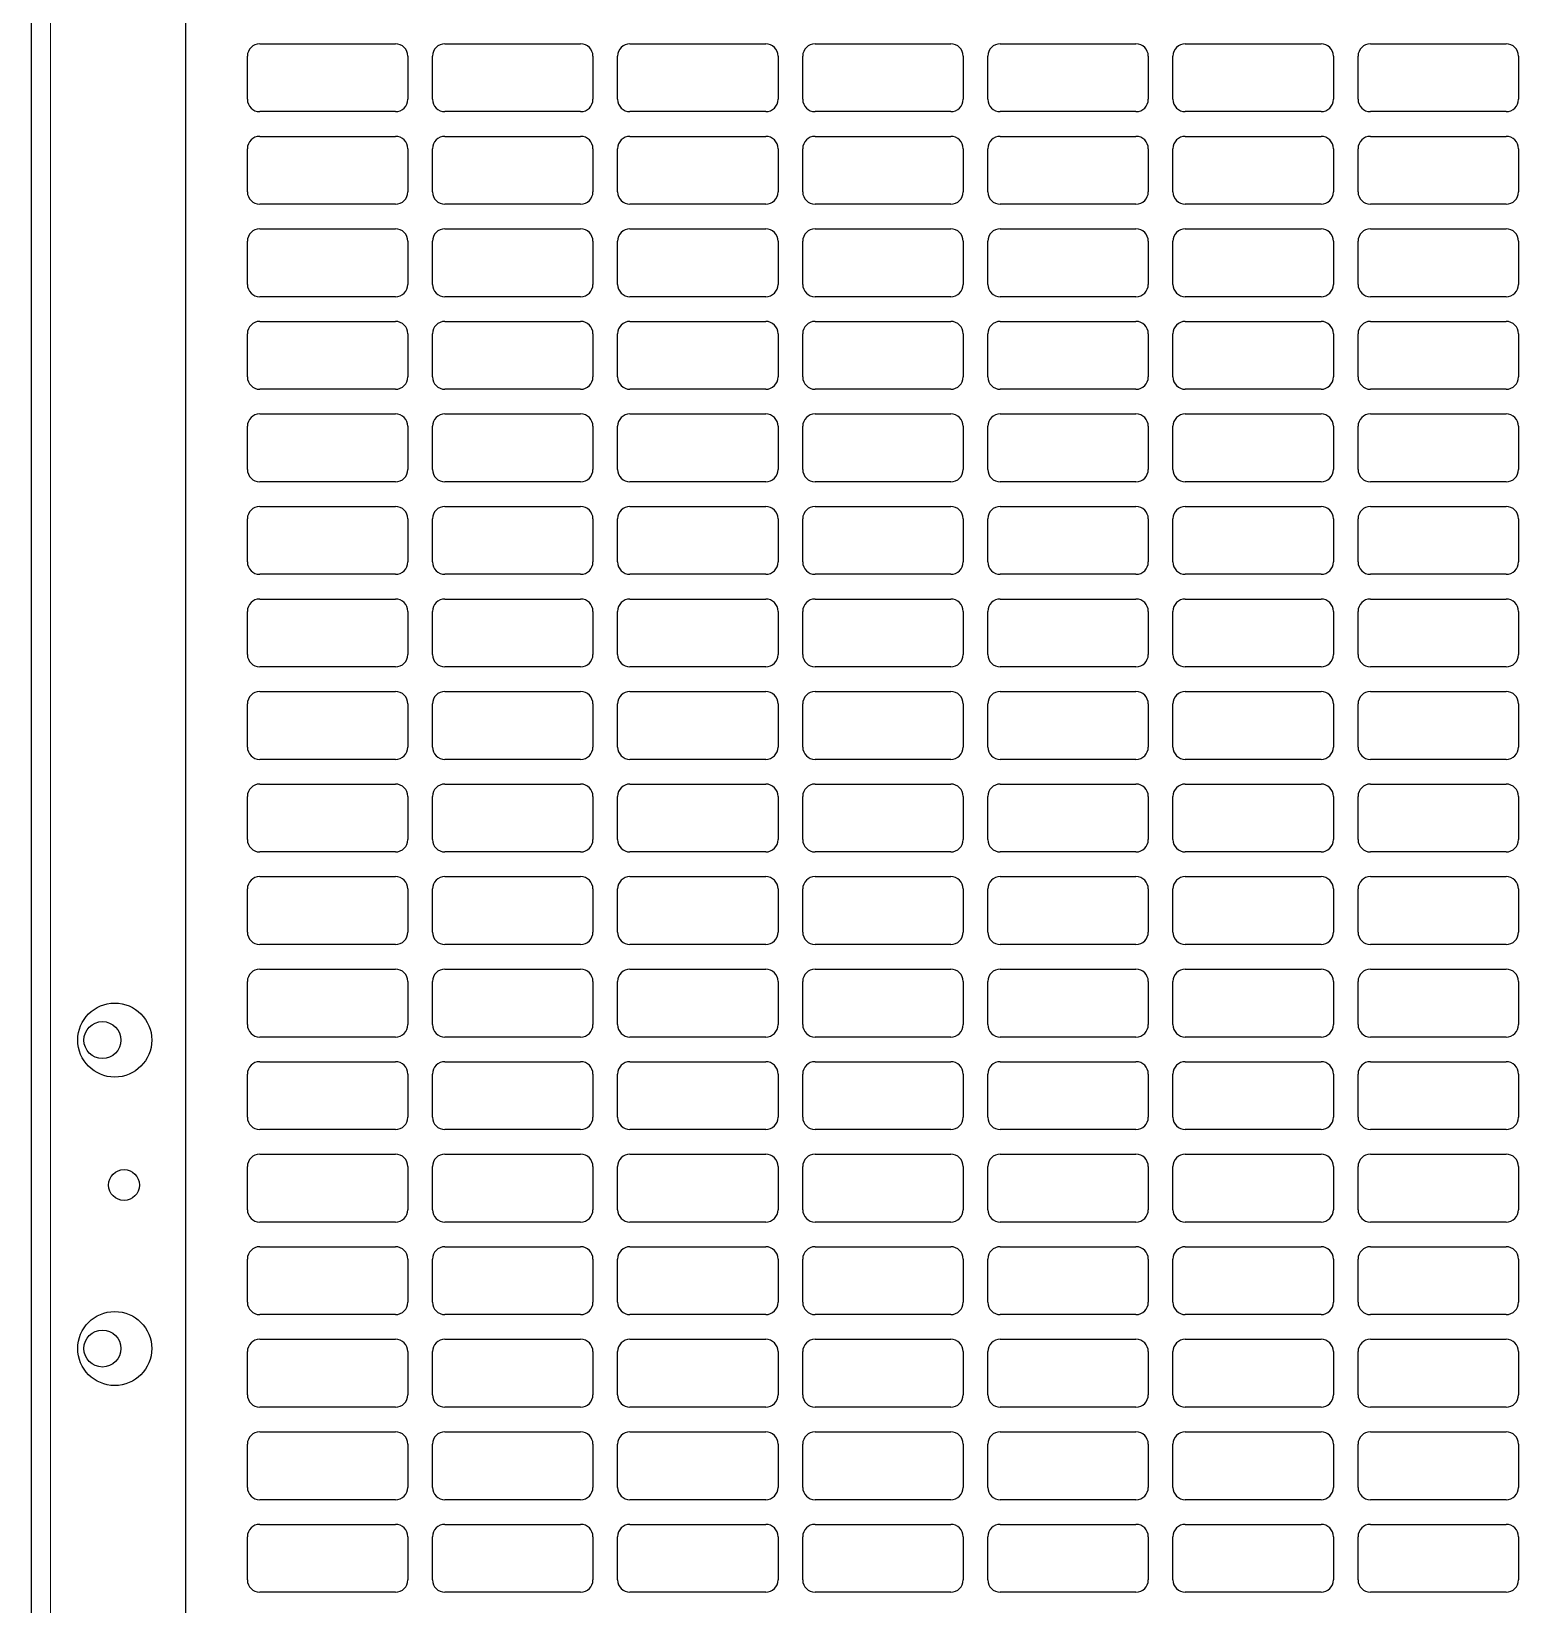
# Model space of a CAD drawing. Header units: millimetres. Extents: x -615 to 971, y 528 to 2003.
# Drawn here: x 420.3 to 661.3, y 1358.4 to 1613.4 of the extents above; entities that cross this region are included whole.
import ezdxf

# ---------------------------------------------------------------- set-up
doc = ezdxf.new("R2010")
doc.units = ezdxf.units.MM

msp = doc.modelspace()

# ---------------------------------------------------------------- linework, layer by layer
at = {"color": 7, "linetype": 'Continuous', "lineweight": 25}
for p, q in [((420.29, 758.4), (420.29, 1841.4)), ((445.29, 758.4), (445.29, 1812.2)), ((455.29, 1602.4), (455.29, 1609.4)), ((457.29, 1611.4), (479.29, 1611.4)), ((481.29, 1609.4), (481.29, 1602.4)), ((485.29, 1602.4), (485.29, 1609.4)), ((487.29, 1611.4), (509.29, 1611.4)), ((511.29, 1609.4), (511.29, 1602.4)), ((515.29, 1602.4), (515.29, 1609.4)), ((517.29, 1611.4), (539.29, 1611.4)), ((541.29, 1609.4), (541.29, 1602.4)), ((545.29, 1602.4), (545.29, 1609.4)), ((547.29, 1611.4), (569.29, 1611.4)), ((571.29, 1609.4), (571.29, 1602.4)), ((575.29, 1602.4), (575.29, 1609.4)), ((577.29, 1611.4), (599.29, 1611.4)), ((601.29, 1609.4), (601.29, 1602.4)), ((605.29, 1602.4), (605.29, 1609.4)), ((607.29, 1611.4), (629.29, 1611.4)), ((631.29, 1609.4), (631.29, 1602.4)), ((635.29, 1602.4), (635.29, 1609.4)), ((637.29, 1611.4), (659.29, 1611.4)), ((661.29, 1609.4), (661.29, 1602.4)), ((479.29, 1600.4), (457.29, 1600.4)), ((509.29, 1600.4), (487.29, 1600.4)), ((539.29, 1600.4), (517.29, 1600.4)), ((569.29, 1600.4), (547.29, 1600.4)), ((599.29, 1600.4), (577.29, 1600.4)), ((629.29, 1600.4), (607.29, 1600.4)), ((659.29, 1600.4), (637.29, 1600.4)), ((457.29, 1596.4), (479.29, 1596.4)), ((487.29, 1596.4), (509.29, 1596.4)), ((517.29, 1596.4), (539.29, 1596.4)), ((547.29, 1596.4), (569.29, 1596.4)), ((577.29, 1596.4), (599.29, 1596.4)), ((607.29, 1596.4), (629.29, 1596.4)), ((637.29, 1596.4), (659.29, 1596.4)), ((455.29, 1587.4), (455.29, 1594.4)), ((481.29, 1594.4), (481.29, 1587.4)), ((485.29, 1587.4), (485.29, 1594.4)), ((511.29, 1594.4), (511.29, 1587.4)), ((515.29, 1587.4), (515.29, 1594.4)), ((541.29, 1594.4), (541.29, 1587.4)), ((545.29, 1587.4), (545.29, 1594.4)), ((571.29, 1594.4), (571.29, 1587.4)), ((575.29, 1587.4), (575.29, 1594.4)), ((601.29, 1594.4), (601.29, 1587.4)), ((605.29, 1587.4), (605.29, 1594.4)), ((631.29, 1594.4), (631.29, 1587.4)), ((635.29, 1587.4), (635.29, 1594.4)), ((661.29, 1594.4), (661.29, 1587.4)), ((479.29, 1585.4), (457.29, 1585.4)), ((509.29, 1585.4), (487.29, 1585.4)), ((539.29, 1585.4), (517.29, 1585.4)), ((569.29, 1585.4), (547.29, 1585.4)), ((599.29, 1585.4), (577.29, 1585.4)), ((629.29, 1585.4), (607.29, 1585.4)), ((659.29, 1585.4), (637.29, 1585.4)), ((457.29, 1581.4), (479.29, 1581.4)), ((487.29, 1581.4), (509.29, 1581.4)), ((517.29, 1581.4), (539.29, 1581.4)), ((547.29, 1581.4), (569.29, 1581.4)), ((577.29, 1581.4), (599.29, 1581.4)), ((607.29, 1581.4), (629.29, 1581.4)), ((637.29, 1581.4), (659.29, 1581.4)), ((455.29, 1572.4), (455.29, 1579.4)), ((481.29, 1579.4), (481.29, 1572.4)), ((485.29, 1572.4), (485.29, 1579.4)), ((511.29, 1579.4), (511.29, 1572.4)), ((515.29, 1572.4), (515.29, 1579.4)), ((541.29, 1579.4), (541.29, 1572.4)), ((545.29, 1572.4), (545.29, 1579.4)), ((571.29, 1579.4), (571.29, 1572.4)), ((575.29, 1572.4), (575.29, 1579.4)), ((601.29, 1579.4), (601.29, 1572.4)), ((605.29, 1572.4), (605.29, 1579.4)), ((631.29, 1579.4), (631.29, 1572.4)), ((635.29, 1572.4), (635.29, 1579.4)), ((661.29, 1579.4), (661.29, 1572.4)), ((479.29, 1570.4), (457.29, 1570.4)), ((509.29, 1570.4), (487.29, 1570.4)), ((539.29, 1570.4), (517.29, 1570.4)), ((569.29, 1570.4), (547.29, 1570.4)), ((599.29, 1570.4), (577.29, 1570.4)), ((629.29, 1570.4), (607.29, 1570.4)), ((659.29, 1570.4), (637.29, 1570.4)), ((457.29, 1566.4), (479.29, 1566.4)), ((487.29, 1566.4), (509.29, 1566.4)), ((517.29, 1566.4), (539.29, 1566.4)), ((547.29, 1566.4), (569.29, 1566.4)), ((577.29, 1566.4), (599.29, 1566.4)), ((607.29, 1566.4), (629.29, 1566.4)), ((637.29, 1566.4), (659.29, 1566.4)), ((455.29, 1557.4), (455.29, 1564.4)), ((481.29, 1564.4), (481.29, 1557.4)), ((485.29, 1557.4), (485.29, 1564.4)), ((511.29, 1564.4), (511.29, 1557.4)), ((515.29, 1557.4), (515.29, 1564.4)), ((541.29, 1564.4), (541.29, 1557.4)), ((545.29, 1557.4), (545.29, 1564.4)), ((571.29, 1564.4), (571.29, 1557.4)), ((575.29, 1557.4), (575.29, 1564.4)), ((601.29, 1564.4), (601.29, 1557.4)), ((605.29, 1557.4), (605.29, 1564.4)), ((631.29, 1564.4), (631.29, 1557.4)), ((635.29, 1557.4), (635.29, 1564.4)), ((661.29, 1564.4), (661.29, 1557.4)), ((479.29, 1555.4), (457.29, 1555.4)), ((509.29, 1555.4), (487.29, 1555.4)), ((539.29, 1555.4), (517.29, 1555.4)), ((569.29, 1555.4), (547.29, 1555.4)), ((599.29, 1555.4), (577.29, 1555.4)), ((629.29, 1555.4), (607.29, 1555.4)), ((659.29, 1555.4), (637.29, 1555.4)), ((457.29, 1551.4), (479.29, 1551.4)), ((487.29, 1551.4), (509.29, 1551.4)), ((517.29, 1551.4), (539.29, 1551.4)), ((547.29, 1551.4), (569.29, 1551.4)), ((577.29, 1551.4), (599.29, 1551.4)), ((607.29, 1551.4), (629.29, 1551.4)), ((637.29, 1551.4), (659.29, 1551.4)), ((455.29, 1542.4), (455.29, 1549.4)), ((481.29, 1549.4), (481.29, 1542.4)), ((485.29, 1542.4), (485.29, 1549.4)), ((511.29, 1549.4), (511.29, 1542.4)), ((515.29, 1542.4), (515.29, 1549.4)), ((541.29, 1549.4), (541.29, 1542.4)), ((545.29, 1542.4), (545.29, 1549.4)), ((571.29, 1549.4), (571.29, 1542.4)), ((575.29, 1542.4), (575.29, 1549.4)), ((601.29, 1549.4), (601.29, 1542.4)), ((605.29, 1542.4), (605.29, 1549.4)), ((631.29, 1549.4), (631.29, 1542.4)), ((635.29, 1542.4), (635.29, 1549.4)), ((661.29, 1549.4), (661.29, 1542.4)), ((479.29, 1540.4), (457.29, 1540.4)), ((509.29, 1540.4), (487.29, 1540.4)), ((539.29, 1540.4), (517.29, 1540.4)), ((569.29, 1540.4), (547.29, 1540.4)), ((599.29, 1540.4), (577.29, 1540.4)), ((629.29, 1540.4), (607.29, 1540.4)), ((659.29, 1540.4), (637.29, 1540.4)), ((457.29, 1536.4), (479.29, 1536.4)), ((487.29, 1536.4), (509.29, 1536.4)), ((517.29, 1536.4), (539.29, 1536.4)), ((547.29, 1536.4), (569.29, 1536.4)), ((577.29, 1536.4), (599.29, 1536.4)), ((607.29, 1536.4), (629.29, 1536.4)), ((637.29, 1536.4), (659.29, 1536.4)), ((455.29, 1527.4), (455.29, 1534.4)), ((481.29, 1534.4), (481.29, 1527.4)), ((485.29, 1527.4), (485.29, 1534.4)), ((511.29, 1534.4), (511.29, 1527.4)), ((515.29, 1527.4), (515.29, 1534.4)), ((541.29, 1534.4), (541.29, 1527.4)), ((545.29, 1527.4), (545.29, 1534.4)), ((571.29, 1534.4), (571.29, 1527.4)), ((575.29, 1527.4), (575.29, 1534.4)), ((601.29, 1534.4), (601.29, 1527.4)), ((605.29, 1527.4), (605.29, 1534.4)), ((631.29, 1534.4), (631.29, 1527.4)), ((635.29, 1527.4), (635.29, 1534.4)), ((661.29, 1534.4), (661.29, 1527.4)), ((479.29, 1525.4), (457.29, 1525.4)), ((509.29, 1525.4), (487.29, 1525.4)), ((539.29, 1525.4), (517.29, 1525.4)), ((569.29, 1525.4), (547.29, 1525.4)), ((599.29, 1525.4), (577.29, 1525.4)), ((629.29, 1525.4), (607.29, 1525.4)), ((659.29, 1525.4), (637.29, 1525.4)), ((457.29, 1521.4), (479.29, 1521.4)), ((487.29, 1521.4), (509.29, 1521.4)), ((517.29, 1521.4), (539.29, 1521.4)), ((547.29, 1521.4), (569.29, 1521.4)), ((577.29, 1521.4), (599.29, 1521.4)), ((607.29, 1521.4), (629.29, 1521.4)), ((637.29, 1521.4), (659.29, 1521.4)), ((455.29, 1512.4), (455.29, 1519.4)), ((481.29, 1519.4), (481.29, 1512.4)), ((485.29, 1512.4), (485.29, 1519.4)), ((511.29, 1519.4), (511.29, 1512.4)), ((515.29, 1512.4), (515.29, 1519.4)), ((541.29, 1519.4), (541.29, 1512.4)), ((545.29, 1512.4), (545.29, 1519.4)), ((571.29, 1519.4), (571.29, 1512.4)), ((575.29, 1512.4), (575.29, 1519.4)), ((601.29, 1519.4), (601.29, 1512.4)), ((605.29, 1512.4), (605.29, 1519.4)), ((631.29, 1519.4), (631.29, 1512.4)), ((635.29, 1512.4), (635.29, 1519.4)), ((661.29, 1519.4), (661.29, 1512.4)), ((479.29, 1510.4), (457.29, 1510.4)), ((509.29, 1510.4), (487.29, 1510.4)), ((539.29, 1510.4), (517.29, 1510.4)), ((569.29, 1510.4), (547.29, 1510.4)), ((599.29, 1510.4), (577.29, 1510.4)), ((629.29, 1510.4), (607.29, 1510.4)), ((659.29, 1510.4), (637.29, 1510.4)), ((457.29, 1506.4), (479.29, 1506.4)), ((487.29, 1506.4), (509.29, 1506.4)), ((517.29, 1506.4), (539.29, 1506.4)), ((547.29, 1506.4), (569.29, 1506.4)), ((577.29, 1506.4), (599.29, 1506.4)), ((607.29, 1506.4), (629.29, 1506.4)), ((637.29, 1506.4), (659.29, 1506.4)), ((455.29, 1497.4), (455.29, 1504.4)), ((481.29, 1504.4), (481.29, 1497.4)), ((485.29, 1497.4), (485.29, 1504.4)), ((511.29, 1504.4), (511.29, 1497.4)), ((515.29, 1497.4), (515.29, 1504.4)), ((541.29, 1504.4), (541.29, 1497.4)), ((545.29, 1497.4), (545.29, 1504.4)), ((571.29, 1504.4), (571.29, 1497.4)), ((575.29, 1497.4), (575.29, 1504.4)), ((601.29, 1504.4), (601.29, 1497.4)), ((605.29, 1497.4), (605.29, 1504.4)), ((631.29, 1504.4), (631.29, 1497.4)), ((635.29, 1497.4), (635.29, 1504.4)), ((661.29, 1504.4), (661.29, 1497.4)), ((479.29, 1495.4), (457.29, 1495.4)), ((509.29, 1495.4), (487.29, 1495.4)), ((539.29, 1495.4), (517.29, 1495.4)), ((569.29, 1495.4), (547.29, 1495.4)), ((599.29, 1495.4), (577.29, 1495.4)), ((629.29, 1495.4), (607.29, 1495.4)), ((659.29, 1495.4), (637.29, 1495.4)), ((455.29, 1482.4), (455.29, 1489.4)), ((457.29, 1491.4), (479.29, 1491.4)), ((481.29, 1489.4), (481.29, 1482.4)), ((485.29, 1482.4), (485.29, 1489.4)), ((487.29, 1491.4), (509.29, 1491.4)), ((511.29, 1489.4), (511.29, 1482.4)), ((515.29, 1482.4), (515.29, 1489.4)), ((517.29, 1491.4), (539.29, 1491.4)), ((541.29, 1489.4), (541.29, 1482.4)), ((545.29, 1482.4), (545.29, 1489.4)), ((547.29, 1491.4), (569.29, 1491.4)), ((571.29, 1489.4), (571.29, 1482.4)), ((575.29, 1482.4), (575.29, 1489.4)), ((577.29, 1491.4), (599.29, 1491.4)), ((601.29, 1489.4), (601.29, 1482.4)), ((605.29, 1482.4), (605.29, 1489.4)), ((607.29, 1491.4), (629.29, 1491.4)), ((631.29, 1489.4), (631.29, 1482.4)), ((635.29, 1482.4), (635.29, 1489.4)), ((637.29, 1491.4), (659.29, 1491.4)), ((661.29, 1489.4), (661.29, 1482.4)), ((479.29, 1480.4), (457.29, 1480.4)), ((509.29, 1480.4), (487.29, 1480.4)), ((539.29, 1480.4), (517.29, 1480.4)), ((569.29, 1480.4), (547.29, 1480.4)), ((599.29, 1480.4), (577.29, 1480.4)), ((629.29, 1480.4), (607.29, 1480.4)), ((659.29, 1480.4), (637.29, 1480.4)), ((455.29, 1467.4), (455.29, 1474.4)), ((457.29, 1476.4), (479.29, 1476.4)), ((481.29, 1474.4), (481.29, 1467.4)), ((485.29, 1467.4), (485.29, 1474.4)), ((487.29, 1476.4), (509.29, 1476.4)), ((511.29, 1474.4), (511.29, 1467.4)), ((515.29, 1467.4), (515.29, 1474.4)), ((517.29, 1476.4), (539.29, 1476.4)), ((541.29, 1474.4), (541.29, 1467.4)), ((545.29, 1467.4), (545.29, 1474.4)), ((547.29, 1476.4), (569.29, 1476.4)), ((571.29, 1474.4), (571.29, 1467.4)), ((575.29, 1467.4), (575.29, 1474.4)), ((577.29, 1476.4), (599.29, 1476.4)), ((601.29, 1474.4), (601.29, 1467.4)), ((605.29, 1467.4), (605.29, 1474.4)), ((607.29, 1476.4), (629.29, 1476.4)), ((631.29, 1474.4), (631.29, 1467.4)), ((635.29, 1467.4), (635.29, 1474.4)), ((637.29, 1476.4), (659.29, 1476.4)), ((661.29, 1474.4), (661.29, 1467.4)), ((479.29, 1465.4), (457.29, 1465.4)), ((509.29, 1465.4), (487.29, 1465.4)), ((539.29, 1465.4), (517.29, 1465.4)), ((569.29, 1465.4), (547.29, 1465.4)), ((599.29, 1465.4), (577.29, 1465.4)), ((629.29, 1465.4), (607.29, 1465.4)), ((659.29, 1465.4), (637.29, 1465.4)), ((457.29, 1461.4), (479.29, 1461.4)), ((487.29, 1461.4), (509.29, 1461.4)), ((517.29, 1461.4), (539.29, 1461.4)), ((547.29, 1461.4), (569.29, 1461.4)), ((577.29, 1461.4), (599.29, 1461.4)), ((607.29, 1461.4), (629.29, 1461.4)), ((637.29, 1461.4), (659.29, 1461.4)), ((455.29, 1452.4), (455.29, 1459.4)), ((481.29, 1459.4), (481.29, 1452.4)), ((485.29, 1452.4), (485.29, 1459.4)), ((511.29, 1459.4), (511.29, 1452.4)), ((515.29, 1452.4), (515.29, 1459.4)), ((541.29, 1459.4), (541.29, 1452.4)), ((545.29, 1452.4), (545.29, 1459.4)), ((571.29, 1459.4), (571.29, 1452.4)), ((575.29, 1452.4), (575.29, 1459.4)), ((601.29, 1459.4), (601.29, 1452.4)), ((605.29, 1452.4), (605.29, 1459.4)), ((631.29, 1459.4), (631.29, 1452.4)), ((635.29, 1452.4), (635.29, 1459.4)), ((661.29, 1459.4), (661.29, 1452.4)), ((479.29, 1450.4), (457.29, 1450.4)), ((509.29, 1450.4), (487.29, 1450.4)), ((539.29, 1450.4), (517.29, 1450.4)), ((569.29, 1450.4), (547.29, 1450.4)), ((599.29, 1450.4), (577.29, 1450.4)), ((629.29, 1450.4), (607.29, 1450.4)), ((659.29, 1450.4), (637.29, 1450.4)), ((457.29, 1446.4), (479.29, 1446.4)), ((487.29, 1446.4), (509.29, 1446.4)), ((517.29, 1446.4), (539.29, 1446.4)), ((547.29, 1446.4), (569.29, 1446.4)), ((577.29, 1446.4), (599.29, 1446.4)), ((607.29, 1446.4), (629.29, 1446.4)), ((637.29, 1446.4), (659.29, 1446.4)), ((455.29, 1437.4), (455.29, 1444.4)), ((481.29, 1444.4), (481.29, 1437.4)), ((485.29, 1437.4), (485.29, 1444.4)), ((511.29, 1444.4), (511.29, 1437.4)), ((515.29, 1437.4), (515.29, 1444.4)), ((541.29, 1444.4), (541.29, 1437.4)), ((545.29, 1437.4), (545.29, 1444.4)), ((571.29, 1444.4), (571.29, 1437.4)), ((575.29, 1437.4), (575.29, 1444.4)), ((601.29, 1444.4), (601.29, 1437.4)), ((605.29, 1437.4), (605.29, 1444.4)), ((631.29, 1444.4), (631.29, 1437.4)), ((635.29, 1437.4), (635.29, 1444.4)), ((661.29, 1444.4), (661.29, 1437.4)), ((479.29, 1435.4), (457.29, 1435.4)), ((509.29, 1435.4), (487.29, 1435.4)), ((539.29, 1435.4), (517.29, 1435.4)), ((569.29, 1435.4), (547.29, 1435.4)), ((599.29, 1435.4), (577.29, 1435.4)), ((629.29, 1435.4), (607.29, 1435.4)), ((659.29, 1435.4), (637.29, 1435.4)), ((457.29, 1431.4), (479.29, 1431.4)), ((487.29, 1431.4), (509.29, 1431.4)), ((517.29, 1431.4), (539.29, 1431.4)), ((547.29, 1431.4), (569.29, 1431.4)), ((577.29, 1431.4), (599.29, 1431.4)), ((607.29, 1431.4), (629.29, 1431.4)), ((637.29, 1431.4), (659.29, 1431.4)), ((455.29, 1422.4), (455.29, 1429.4)), ((481.29, 1429.4), (481.29, 1422.4)), ((485.29, 1422.4), (485.29, 1429.4)), ((511.29, 1429.4), (511.29, 1422.4)), ((515.29, 1422.4), (515.29, 1429.4)), ((541.29, 1429.4), (541.29, 1422.4)), ((545.29, 1422.4), (545.29, 1429.4)), ((571.29, 1429.4), (571.29, 1422.4)), ((575.29, 1422.4), (575.29, 1429.4)), ((601.29, 1429.4), (601.29, 1422.4)), ((605.29, 1422.4), (605.29, 1429.4)), ((631.29, 1429.4), (631.29, 1422.4)), ((635.29, 1422.4), (635.29, 1429.4)), ((661.29, 1429.4), (661.29, 1422.4)), ((479.29, 1420.4), (457.29, 1420.4)), ((509.29, 1420.4), (487.29, 1420.4)), ((539.29, 1420.4), (517.29, 1420.4)), ((569.29, 1420.4), (547.29, 1420.4)), ((599.29, 1420.4), (577.29, 1420.4)), ((629.29, 1420.4), (607.29, 1420.4)), ((659.29, 1420.4), (637.29, 1420.4)), ((457.29, 1416.4), (479.29, 1416.4)), ((487.29, 1416.4), (509.29, 1416.4)), ((517.29, 1416.4), (539.29, 1416.4)), ((547.29, 1416.4), (569.29, 1416.4)), ((577.29, 1416.4), (599.29, 1416.4)), ((607.29, 1416.4), (629.29, 1416.4)), ((637.29, 1416.4), (659.29, 1416.4)), ((455.29, 1407.4), (455.29, 1414.4)), ((481.29, 1414.4), (481.29, 1407.4)), ((485.29, 1407.4), (485.29, 1414.4)), ((511.29, 1414.4), (511.29, 1407.4)), ((515.29, 1407.4), (515.29, 1414.4)), ((541.29, 1414.4), (541.29, 1407.4)), ((545.29, 1407.4), (545.29, 1414.4)), ((571.29, 1414.4), (571.29, 1407.4)), ((575.29, 1407.4), (575.29, 1414.4)), ((601.29, 1414.4), (601.29, 1407.4)), ((605.29, 1407.4), (605.29, 1414.4)), ((631.29, 1414.4), (631.29, 1407.4)), ((635.29, 1407.4), (635.29, 1414.4)), ((661.29, 1414.4), (661.29, 1407.4)), ((479.29, 1405.4), (457.29, 1405.4)), ((509.29, 1405.4), (487.29, 1405.4)), ((539.29, 1405.4), (517.29, 1405.4)), ((569.29, 1405.4), (547.29, 1405.4)), ((599.29, 1405.4), (577.29, 1405.4)), ((629.29, 1405.4), (607.29, 1405.4)), ((659.29, 1405.4), (637.29, 1405.4)), ((457.29, 1401.4), (479.29, 1401.4)), ((487.29, 1401.4), (509.29, 1401.4)), ((517.29, 1401.4), (539.29, 1401.4)), ((547.29, 1401.4), (569.29, 1401.4)), ((577.29, 1401.4), (599.29, 1401.4)), ((607.29, 1401.4), (629.29, 1401.4)), ((637.29, 1401.4), (659.29, 1401.4)), ((455.29, 1392.4), (455.29, 1399.4)), ((481.29, 1399.4), (481.29, 1392.4)), ((485.29, 1392.4), (485.29, 1399.4)), ((511.29, 1399.4), (511.29, 1392.4)), ((515.29, 1392.4), (515.29, 1399.4)), ((541.29, 1399.4), (541.29, 1392.4)), ((545.29, 1392.4), (545.29, 1399.4)), ((571.29, 1399.4), (571.29, 1392.4)), ((575.29, 1392.4), (575.29, 1399.4)), ((601.29, 1399.4), (601.29, 1392.4)), ((605.29, 1392.4), (605.29, 1399.4)), ((631.29, 1399.4), (631.29, 1392.4)), ((635.29, 1392.4), (635.29, 1399.4)), ((661.29, 1399.4), (661.29, 1392.4)), ((479.29, 1390.4), (457.29, 1390.4)), ((509.29, 1390.4), (487.29, 1390.4)), ((539.29, 1390.4), (517.29, 1390.4)), ((569.29, 1390.4), (547.29, 1390.4)), ((599.29, 1390.4), (577.29, 1390.4)), ((629.29, 1390.4), (607.29, 1390.4)), ((659.29, 1390.4), (637.29, 1390.4)), ((457.29, 1386.4), (479.29, 1386.4)), ((487.29, 1386.4), (509.29, 1386.4)), ((517.29, 1386.4), (539.29, 1386.4)), ((547.29, 1386.4), (569.29, 1386.4)), ((577.29, 1386.4), (599.29, 1386.4)), ((607.29, 1386.4), (629.29, 1386.4)), ((637.29, 1386.4), (659.29, 1386.4)), ((455.29, 1377.4), (455.29, 1384.4)), ((481.29, 1384.4), (481.29, 1377.4)), ((485.29, 1377.4), (485.29, 1384.4)), ((511.29, 1384.4), (511.29, 1377.4)), ((515.29, 1377.4), (515.29, 1384.4)), ((541.29, 1384.4), (541.29, 1377.4)), ((545.29, 1377.4), (545.29, 1384.4)), ((571.29, 1384.4), (571.29, 1377.4)), ((575.29, 1377.4), (575.29, 1384.4)), ((601.29, 1384.4), (601.29, 1377.4)), ((605.29, 1377.4), (605.29, 1384.4)), ((631.29, 1384.4), (631.29, 1377.4)), ((635.29, 1377.4), (635.29, 1384.4)), ((661.29, 1384.4), (661.29, 1377.4)), ((479.29, 1375.4), (457.29, 1375.4)), ((509.29, 1375.4), (487.29, 1375.4)), ((539.29, 1375.4), (517.29, 1375.4)), ((569.29, 1375.4), (547.29, 1375.4)), ((599.29, 1375.4), (577.29, 1375.4)), ((629.29, 1375.4), (607.29, 1375.4)), ((659.29, 1375.4), (637.29, 1375.4)), ((455.29, 1362.4), (455.29, 1369.4)), ((457.29, 1371.4), (479.29, 1371.4)), ((481.29, 1369.4), (481.29, 1362.4)), ((485.29, 1362.4), (485.29, 1369.4)), ((487.29, 1371.4), (509.29, 1371.4)), ((511.29, 1369.4), (511.29, 1362.4)), ((515.29, 1362.4), (515.29, 1369.4)), ((517.29, 1371.4), (539.29, 1371.4)), ((541.29, 1369.4), (541.29, 1362.4)), ((545.29, 1362.4), (545.29, 1369.4)), ((547.29, 1371.4), (569.29, 1371.4)), ((571.29, 1369.4), (571.29, 1362.4)), ((575.29, 1362.4), (575.29, 1369.4)), ((577.29, 1371.4), (599.29, 1371.4)), ((601.29, 1369.4), (601.29, 1362.4)), ((605.29, 1362.4), (605.29, 1369.4)), ((607.29, 1371.4), (629.29, 1371.4)), ((631.29, 1369.4), (631.29, 1362.4)), ((635.29, 1362.4), (635.29, 1369.4)), ((637.29, 1371.4), (659.29, 1371.4)), ((661.29, 1369.4), (661.29, 1362.4)), ((479.29, 1360.4), (457.29, 1360.4)), ((509.29, 1360.4), (487.29, 1360.4)), ((539.29, 1360.4), (517.29, 1360.4)), ((569.29, 1360.4), (547.29, 1360.4)), ((599.29, 1360.4), (577.29, 1360.4)), ((629.29, 1360.4), (607.29, 1360.4)), ((659.29, 1360.4), (637.29, 1360.4))]:
    msp.add_line(p, q, dxfattribs=at)
at = {"color": 8, "linetype": 'Continuous', "lineweight": 18}
msp.add_line((423.39, 758.4), (423.39, 1812.2), dxfattribs=at)
at = {"color": 7, "linetype": 'Continuous', "lineweight": 25}
for centre, radius in [((433.79, 1449.9), 6), ((431.79, 1449.9), 3), ((435.29, 1426.4), 2.5), ((433.79, 1399.9), 6), ((431.79, 1399.9), 3)]:
    msp.add_circle(centre, radius, dxfattribs=at)
for centre, start, end in [((457.29, 1609.4), 90, 180), ((479.29, 1609.4), 0, 90), ((487.29, 1609.4), 90, 180), ((509.29, 1609.4), 0, 90), ((517.29, 1609.4), 90, 180), ((539.29, 1609.4), 0, 90), ((547.29, 1609.4), 90, 180), ((569.29, 1609.4), 0, 90), ((577.29, 1609.4), 90, 180), ((599.29, 1609.4), 0, 90), ((607.29, 1609.4), 90, 180), ((629.29, 1609.4), 0, 90), ((637.29, 1609.4), 90, 180), ((659.29, 1609.4), 0, 90), ((457.29, 1602.4), 180, 270), ((479.29, 1602.4), 270, 0), ((487.29, 1602.4), 180, 270), ((509.29, 1602.4), 270, 0), ((517.29, 1602.4), 180, 270), ((539.29, 1602.4), 270, 0), ((547.29, 1602.4), 180, 270), ((569.29, 1602.4), 270, 0), ((577.29, 1602.4), 180, 270), ((599.29, 1602.4), 270, 0), ((607.29, 1602.4), 180, 270), ((629.29, 1602.4), 270, 0), ((637.29, 1602.4), 180, 270), ((659.29, 1602.4), 270, 0), ((457.29, 1594.4), 90, 180), ((479.29, 1594.4), 0, 90), ((487.29, 1594.4), 90, 180), ((509.29, 1594.4), 0, 90), ((517.29, 1594.4), 90, 180), ((539.29, 1594.4), 0, 90), ((547.29, 1594.4), 90, 180), ((569.29, 1594.4), 0, 90), ((577.29, 1594.4), 90, 180), ((599.29, 1594.4), 0, 90), ((607.29, 1594.4), 90, 180), ((629.29, 1594.4), 0, 90), ((637.29, 1594.4), 90, 180), ((659.29, 1594.4), 0, 90), ((457.29, 1587.4), 180, 270), ((479.29, 1587.4), 270, 0), ((487.29, 1587.4), 180, 270), ((509.29, 1587.4), 270, 0), ((517.29, 1587.4), 180, 270), ((539.29, 1587.4), 270, 0), ((547.29, 1587.4), 180, 270), ((569.29, 1587.4), 270, 0), ((577.29, 1587.4), 180, 270), ((599.29, 1587.4), 270, 0), ((607.29, 1587.4), 180, 270), ((629.29, 1587.4), 270, 0), ((637.29, 1587.4), 180, 270), ((659.29, 1587.4), 270, 0), ((457.29, 1579.4), 90, 180), ((479.29, 1579.4), 0, 90), ((487.29, 1579.4), 90, 180), ((509.29, 1579.4), 0, 90), ((517.29, 1579.4), 90, 180), ((539.29, 1579.4), 0, 90), ((547.29, 1579.4), 90, 180), ((569.29, 1579.4), 0, 90), ((577.29, 1579.4), 90, 180), ((599.29, 1579.4), 0, 90), ((607.29, 1579.4), 90, 180), ((629.29, 1579.4), 0, 90), ((637.29, 1579.4), 90, 180), ((659.29, 1579.4), 0, 90), ((457.29, 1572.4), 180, 270), ((479.29, 1572.4), 270, 0), ((487.29, 1572.4), 180, 270), ((509.29, 1572.4), 270, 0), ((517.29, 1572.4), 180, 270), ((539.29, 1572.4), 270, 0), ((547.29, 1572.4), 180, 270), ((569.29, 1572.4), 270, 0), ((577.29, 1572.4), 180, 270), ((599.29, 1572.4), 270, 0), ((607.29, 1572.4), 180, 270), ((629.29, 1572.4), 270, 0), ((637.29, 1572.4), 180, 270), ((659.29, 1572.4), 270, 0), ((457.29, 1564.4), 90, 180), ((479.29, 1564.4), 0, 90), ((487.29, 1564.4), 90, 180), ((509.29, 1564.4), 0, 90), ((517.29, 1564.4), 90, 180), ((539.29, 1564.4), 0, 90), ((547.29, 1564.4), 90, 180), ((569.29, 1564.4), 0, 90), ((577.29, 1564.4), 90, 180), ((599.29, 1564.4), 0, 90), ((607.29, 1564.4), 90, 180), ((629.29, 1564.4), 0, 90), ((637.29, 1564.4), 90, 180), ((659.29, 1564.4), 0, 90), ((457.29, 1557.4), 180, 270), ((479.29, 1557.4), 270, 0), ((487.29, 1557.4), 180, 270), ((509.29, 1557.4), 270, 0), ((517.29, 1557.4), 180, 270), ((539.29, 1557.4), 270, 0), ((547.29, 1557.4), 180, 270), ((569.29, 1557.4), 270, 0), ((577.29, 1557.4), 180, 270), ((599.29, 1557.4), 270, 0), ((607.29, 1557.4), 180, 270), ((629.29, 1557.4), 270, 0), ((637.29, 1557.4), 180, 270), ((659.29, 1557.4), 270, 0), ((457.29, 1549.4), 90, 180), ((479.29, 1549.4), 0, 90), ((487.29, 1549.4), 90, 180), ((509.29, 1549.4), 0, 90), ((517.29, 1549.4), 90, 180), ((539.29, 1549.4), 0, 90), ((547.29, 1549.4), 90, 180), ((569.29, 1549.4), 0, 90), ((577.29, 1549.4), 90, 180), ((599.29, 1549.4), 0, 90), ((607.29, 1549.4), 90, 180), ((629.29, 1549.4), 0, 90), ((637.29, 1549.4), 90, 180), ((659.29, 1549.4), 0, 90), ((457.29, 1542.4), 180, 270), ((479.29, 1542.4), 270, 0), ((487.29, 1542.4), 180, 270), ((509.29, 1542.4), 270, 0), ((517.29, 1542.4), 180, 270), ((539.29, 1542.4), 270, 0), ((547.29, 1542.4), 180, 270), ((569.29, 1542.4), 270, 0), ((577.29, 1542.4), 180, 270), ((599.29, 1542.4), 270, 0), ((607.29, 1542.4), 180, 270), ((629.29, 1542.4), 270, 0), ((637.29, 1542.4), 180, 270), ((659.29, 1542.4), 270, 0), ((457.29, 1534.4), 90, 180), ((479.29, 1534.4), 0, 90), ((487.29, 1534.4), 90, 180), ((509.29, 1534.4), 0, 90), ((517.29, 1534.4), 90, 180), ((539.29, 1534.4), 0, 90), ((547.29, 1534.4), 90, 180), ((569.29, 1534.4), 0, 90), ((577.29, 1534.4), 90, 180), ((599.29, 1534.4), 0, 90), ((607.29, 1534.4), 90, 180), ((629.29, 1534.4), 0, 90), ((637.29, 1534.4), 90, 180), ((659.29, 1534.4), 0, 90), ((457.29, 1527.4), 180, 270), ((479.29, 1527.4), 270, 0), ((487.29, 1527.4), 180, 270), ((509.29, 1527.4), 270, 0), ((517.29, 1527.4), 180, 270), ((539.29, 1527.4), 270, 0), ((547.29, 1527.4), 180, 270), ((569.29, 1527.4), 270, 0), ((577.29, 1527.4), 180, 270), ((599.29, 1527.4), 270, 0), ((607.29, 1527.4), 180, 270), ((629.29, 1527.4), 270, 0), ((637.29, 1527.4), 180, 270), ((659.29, 1527.4), 270, 0), ((457.29, 1519.4), 90, 180), ((479.29, 1519.4), 0, 90), ((487.29, 1519.4), 90, 180), ((509.29, 1519.4), 0, 90), ((517.29, 1519.4), 90, 180), ((539.29, 1519.4), 0, 90), ((547.29, 1519.4), 90, 180), ((569.29, 1519.4), 0, 90), ((577.29, 1519.4), 90, 180), ((599.29, 1519.4), 0, 90), ((607.29, 1519.4), 90, 180), ((629.29, 1519.4), 0, 90), ((637.29, 1519.4), 90, 180), ((659.29, 1519.4), 0, 90), ((457.29, 1512.4), 180, 270), ((479.29, 1512.4), 270, 0), ((487.29, 1512.4), 180, 270), ((509.29, 1512.4), 270, 0), ((517.29, 1512.4), 180, 270), ((539.29, 1512.4), 270, 0), ((547.29, 1512.4), 180, 270), ((569.29, 1512.4), 270, 0), ((577.29, 1512.4), 180, 270), ((599.29, 1512.4), 270, 0), ((607.29, 1512.4), 180, 270), ((629.29, 1512.4), 270, 0), ((637.29, 1512.4), 180, 270), ((659.29, 1512.4), 270, 0), ((457.29, 1504.4), 90, 180), ((479.29, 1504.4), 0, 90), ((487.29, 1504.4), 90, 180), ((509.29, 1504.4), 0, 90), ((517.29, 1504.4), 90, 180), ((539.29, 1504.4), 0, 90), ((547.29, 1504.4), 90, 180), ((569.29, 1504.4), 0, 90), ((577.29, 1504.4), 90, 180), ((599.29, 1504.4), 0, 90), ((607.29, 1504.4), 90, 180), ((629.29, 1504.4), 0, 90), ((637.29, 1504.4), 90, 180), ((659.29, 1504.4), 0, 90), ((457.29, 1497.4), 180, 270), ((479.29, 1497.4), 270, 0), ((487.29, 1497.4), 180, 270), ((509.29, 1497.4), 270, 0), ((517.29, 1497.4), 180, 270), ((539.29, 1497.4), 270, 0), ((547.29, 1497.4), 180, 270), ((569.29, 1497.4), 270, 0), ((577.29, 1497.4), 180, 270), ((599.29, 1497.4), 270, 0), ((607.29, 1497.4), 180, 270), ((629.29, 1497.4), 270, 0), ((637.29, 1497.4), 180, 270), ((659.29, 1497.4), 270, 0), ((457.29, 1489.4), 90, 180), ((479.29, 1489.4), 0, 90), ((487.29, 1489.4), 90, 180), ((509.29, 1489.4), 0, 90), ((517.29, 1489.4), 90, 180), ((539.29, 1489.4), 0, 90), ((547.29, 1489.4), 90, 180), ((569.29, 1489.4), 0, 90), ((577.29, 1489.4), 90, 180), ((599.29, 1489.4), 0, 90), ((607.29, 1489.4), 90, 180), ((629.29, 1489.4), 0, 90), ((637.29, 1489.4), 90, 180), ((659.29, 1489.4), 0, 90), ((457.29, 1482.4), 180, 270), ((479.29, 1482.4), 270, 0), ((487.29, 1482.4), 180, 270), ((509.29, 1482.4), 270, 0), ((517.29, 1482.4), 180, 270), ((539.29, 1482.4), 270, 0), ((547.29, 1482.4), 180, 270), ((569.29, 1482.4), 270, 0), ((577.29, 1482.4), 180, 270), ((599.29, 1482.4), 270, 0), ((607.29, 1482.4), 180, 270), ((629.29, 1482.4), 270, 0), ((637.29, 1482.4), 180, 270), ((659.29, 1482.4), 270, 0), ((457.29, 1474.4), 90, 180), ((479.29, 1474.4), 0, 90), ((487.29, 1474.4), 90, 180), ((509.29, 1474.4), 0, 90), ((517.29, 1474.4), 90, 180), ((539.29, 1474.4), 0, 90), ((547.29, 1474.4), 90, 180), ((569.29, 1474.4), 0, 90), ((577.29, 1474.4), 90, 180), ((599.29, 1474.4), 0, 90), ((607.29, 1474.4), 90, 180), ((629.29, 1474.4), 0, 90), ((637.29, 1474.4), 90, 180), ((659.29, 1474.4), 0, 90), ((457.29, 1467.4), 180, 270), ((479.29, 1467.4), 270, 0), ((487.29, 1467.4), 180, 270), ((509.29, 1467.4), 270, 0), ((517.29, 1467.4), 180, 270), ((539.29, 1467.4), 270, 0), ((547.29, 1467.4), 180, 270), ((569.29, 1467.4), 270, 0), ((577.29, 1467.4), 180, 270), ((599.29, 1467.4), 270, 0), ((607.29, 1467.4), 180, 270), ((629.29, 1467.4), 270, 0), ((637.29, 1467.4), 180, 270), ((659.29, 1467.4), 270, 0), ((457.29, 1459.4), 90, 180), ((479.29, 1459.4), 0, 90), ((487.29, 1459.4), 90, 180), ((509.29, 1459.4), 0, 90), ((517.29, 1459.4), 90, 180), ((539.29, 1459.4), 0, 90), ((547.29, 1459.4), 90, 180), ((569.29, 1459.4), 0, 90), ((577.29, 1459.4), 90, 180), ((599.29, 1459.4), 0, 90), ((607.29, 1459.4), 90, 180), ((629.29, 1459.4), 0, 90), ((637.29, 1459.4), 90, 180), ((659.29, 1459.4), 0, 90), ((457.29, 1452.4), 180, 270), ((479.29, 1452.4), 270, 0), ((487.29, 1452.4), 180, 270), ((509.29, 1452.4), 270, 0), ((517.29, 1452.4), 180, 270), ((539.29, 1452.4), 270, 0), ((547.29, 1452.4), 180, 270), ((569.29, 1452.4), 270, 0), ((577.29, 1452.4), 180, 270), ((599.29, 1452.4), 270, 0), ((607.29, 1452.4), 180, 270), ((629.29, 1452.4), 270, 0), ((637.29, 1452.4), 180, 270), ((659.29, 1452.4), 270, 0), ((457.29, 1444.4), 90, 180), ((479.29, 1444.4), 0, 90), ((487.29, 1444.4), 90, 180), ((509.29, 1444.4), 0, 90), ((517.29, 1444.4), 90, 180), ((539.29, 1444.4), 0, 90), ((547.29, 1444.4), 90, 180), ((569.29, 1444.4), 0, 90), ((577.29, 1444.4), 90, 180), ((599.29, 1444.4), 0, 90), ((607.29, 1444.4), 90, 180), ((629.29, 1444.4), 0, 90), ((637.29, 1444.4), 90, 180), ((659.29, 1444.4), 0, 90), ((457.29, 1437.4), 180, 270), ((479.29, 1437.4), 270, 0), ((487.29, 1437.4), 180, 270), ((509.29, 1437.4), 270, 0), ((517.29, 1437.4), 180, 270), ((539.29, 1437.4), 270, 0), ((547.29, 1437.4), 180, 270), ((569.29, 1437.4), 270, 0), ((577.29, 1437.4), 180, 270), ((599.29, 1437.4), 270, 0), ((607.29, 1437.4), 180, 270), ((629.29, 1437.4), 270, 0), ((637.29, 1437.4), 180, 270), ((659.29, 1437.4), 270, 0), ((457.29, 1429.4), 90, 180), ((479.29, 1429.4), 0, 90), ((487.29, 1429.4), 90, 180), ((509.29, 1429.4), 0, 90), ((517.29, 1429.4), 90, 180), ((539.29, 1429.4), 0, 90), ((547.29, 1429.4), 90, 180), ((569.29, 1429.4), 0, 90), ((577.29, 1429.4), 90, 180), ((599.29, 1429.4), 0, 90), ((607.29, 1429.4), 90, 180), ((629.29, 1429.4), 0, 90), ((637.29, 1429.4), 90, 180), ((659.29, 1429.4), 0, 90), ((457.29, 1422.4), 180, 270), ((479.29, 1422.4), 270, 0), ((487.29, 1422.4), 180, 270), ((509.29, 1422.4), 270, 0), ((517.29, 1422.4), 180, 270), ((539.29, 1422.4), 270, 0), ((547.29, 1422.4), 180, 270), ((569.29, 1422.4), 270, 0), ((577.29, 1422.4), 180, 270), ((599.29, 1422.4), 270, 0), ((607.29, 1422.4), 180, 270), ((629.29, 1422.4), 270, 0), ((637.29, 1422.4), 180, 270), ((659.29, 1422.4), 270, 0), ((457.29, 1414.4), 90, 180), ((479.29, 1414.4), 0, 90), ((487.29, 1414.4), 90, 180), ((509.29, 1414.4), 0, 90), ((517.29, 1414.4), 90, 180), ((539.29, 1414.4), 0, 90), ((547.29, 1414.4), 90, 180), ((569.29, 1414.4), 0, 90), ((577.29, 1414.4), 90, 180), ((599.29, 1414.4), 0, 90), ((607.29, 1414.4), 90, 180), ((629.29, 1414.4), 0, 90), ((637.29, 1414.4), 90, 180), ((659.29, 1414.4), 0, 90), ((457.29, 1407.4), 180, 270), ((479.29, 1407.4), 270, 0), ((487.29, 1407.4), 180, 270), ((509.29, 1407.4), 270, 0), ((517.29, 1407.4), 180, 270), ((539.29, 1407.4), 270, 0), ((547.29, 1407.4), 180, 270), ((569.29, 1407.4), 270, 0), ((577.29, 1407.4), 180, 270), ((599.29, 1407.4), 270, 0), ((607.29, 1407.4), 180, 270), ((629.29, 1407.4), 270, 0), ((637.29, 1407.4), 180, 270), ((659.29, 1407.4), 270, 0), ((457.29, 1399.4), 90, 180), ((479.29, 1399.4), 0, 90), ((487.29, 1399.4), 90, 180), ((509.29, 1399.4), 0, 90), ((517.29, 1399.4), 90, 180), ((539.29, 1399.4), 0, 90), ((547.29, 1399.4), 90, 180), ((569.29, 1399.4), 0, 90), ((577.29, 1399.4), 90, 180), ((599.29, 1399.4), 0, 90), ((607.29, 1399.4), 90, 180), ((629.29, 1399.4), 0, 90), ((637.29, 1399.4), 90, 180), ((659.29, 1399.4), 0, 90), ((457.29, 1392.4), 180, 270), ((479.29, 1392.4), 270, 0), ((487.29, 1392.4), 180, 270), ((509.29, 1392.4), 270, 0), ((517.29, 1392.4), 180, 270), ((539.29, 1392.4), 270, 0), ((547.29, 1392.4), 180, 270), ((569.29, 1392.4), 270, 0), ((577.29, 1392.4), 180, 270), ((599.29, 1392.4), 270, 0), ((607.29, 1392.4), 180, 270), ((629.29, 1392.4), 270, 0), ((637.29, 1392.4), 180, 270), ((659.29, 1392.4), 270, 0), ((457.29, 1384.4), 90, 180), ((479.29, 1384.4), 0, 90), ((487.29, 1384.4), 90, 180), ((509.29, 1384.4), 0, 90), ((517.29, 1384.4), 90, 180), ((539.29, 1384.4), 0, 90), ((547.29, 1384.4), 90, 180), ((569.29, 1384.4), 0, 90), ((577.29, 1384.4), 90, 180), ((599.29, 1384.4), 0, 90), ((607.29, 1384.4), 90, 180), ((629.29, 1384.4), 0, 90), ((637.29, 1384.4), 90, 180), ((659.29, 1384.4), 0, 90), ((457.29, 1377.4), 180, 270), ((479.29, 1377.4), 270, 0), ((487.29, 1377.4), 180, 270), ((509.29, 1377.4), 270, 0), ((517.29, 1377.4), 180, 270), ((539.29, 1377.4), 270, 0), ((547.29, 1377.4), 180, 270), ((569.29, 1377.4), 270, 0), ((577.29, 1377.4), 180, 270), ((599.29, 1377.4), 270, 0), ((607.29, 1377.4), 180, 270), ((629.29, 1377.4), 270, 0), ((637.29, 1377.4), 180, 270), ((659.29, 1377.4), 270, 0), ((457.29, 1369.4), 90, 180), ((479.29, 1369.4), 0, 90), ((487.29, 1369.4), 90, 180), ((509.29, 1369.4), 0, 90), ((517.29, 1369.4), 90, 180), ((539.29, 1369.4), 0, 90), ((547.29, 1369.4), 90, 180), ((569.29, 1369.4), 0, 90), ((577.29, 1369.4), 90, 180), ((599.29, 1369.4), 0, 90), ((607.29, 1369.4), 90, 180), ((629.29, 1369.4), 0, 90), ((637.29, 1369.4), 90, 180), ((659.29, 1369.4), 0, 90), ((457.29, 1362.4), 180, 270), ((479.29, 1362.4), 270, 0), ((487.29, 1362.4), 180, 270), ((509.29, 1362.4), 270, 0), ((517.29, 1362.4), 180, 270), ((539.29, 1362.4), 270, 0), ((547.29, 1362.4), 180, 270), ((569.29, 1362.4), 270, 0), ((577.29, 1362.4), 180, 270), ((599.29, 1362.4), 270, 0), ((607.29, 1362.4), 180, 270), ((629.29, 1362.4), 270, 0), ((637.29, 1362.4), 180, 270), ((659.29, 1362.4), 270, 0)]:
    msp.add_arc(centre, 2, start, end, dxfattribs=at)

doc.saveas('drawing.dxf')
